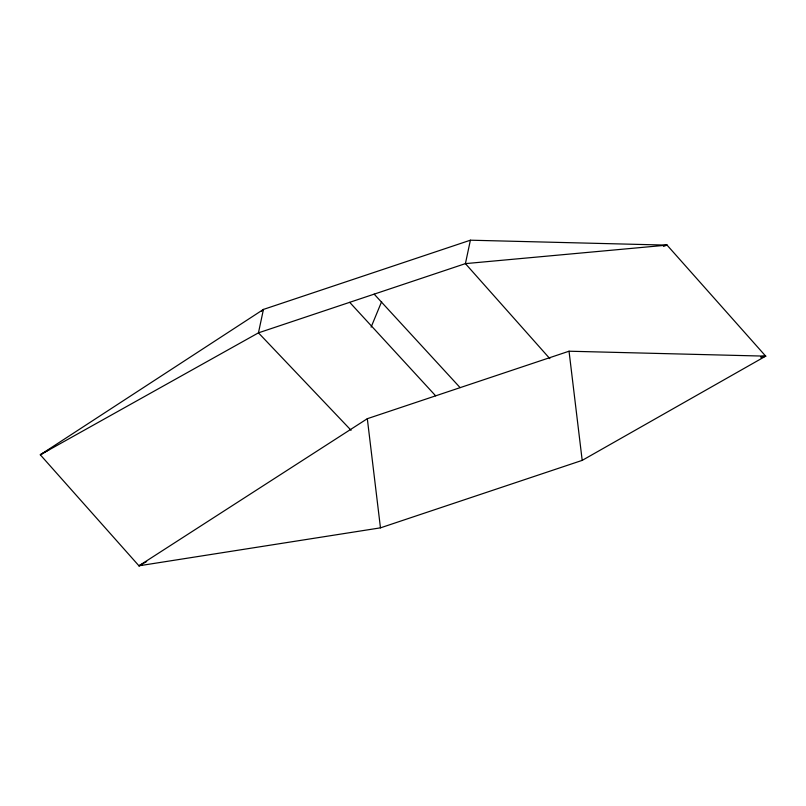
<?xml version="1.0" encoding="UTF-8"?>
<svg xmlns="http://www.w3.org/2000/svg" width="806" height="806" viewBox="0 0 806 806"><rect width="100%" height="100%" fill="white"/><g stroke="black" fill="none" stroke-linecap="round" stroke-linejoin="round"><path stroke-width="1.21" d="M470.392 240.198L263.441 309.423L40.3 454.786L138.944 565.802L380.462 527.849L582.194 460.377L765.7 356.151L667.056 245.125L470.392 240.198L465.415 263.622L549.843 358.65M371.113 327.135L381.631 301.635M261.607 311.136L263.441 309.423L258.454 332.848L40.3 454.786L49.005 449.748M142.521 564.613L138.944 565.802L367.314 418.697L569.036 351.215L765.7 356.151L760.945 357.743M138.944 565.802L146.652 561.54M663.489 246.324L667.056 245.125L465.415 263.622L258.454 332.848L351.073 430.283M664.567 245.518L667.056 245.125M760.693 356.615L765.7 356.151M374.175 294.14L460.115 387.626M349.693 302.331L435.633 395.817M569.036 351.215L582.194 460.377M367.314 418.697L380.462 527.849"/></g></svg>
